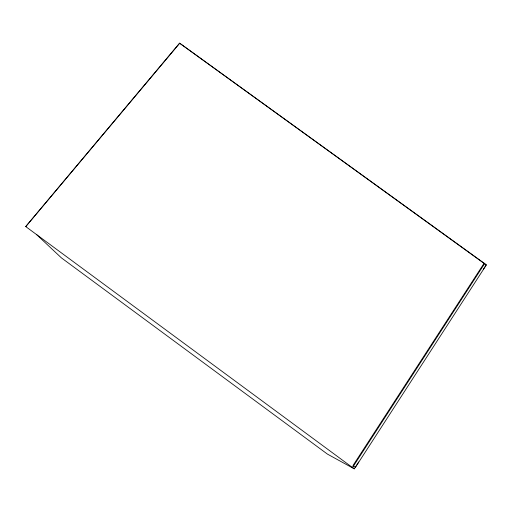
<?xml version="1.0" encoding="UTF-8"?>
<svg xmlns="http://www.w3.org/2000/svg" width="512" height="512" viewBox="0 0 512 512"><rect width="100%" height="100%" fill="white"/><g stroke="black" fill="none" stroke-linecap="round" stroke-linejoin="round"><path stroke-width="0.77" d="M36.666 234.662L61.434 257.901L327.405 454.086L354.259 468.845L358.707 461.971M483.258 269.453L486.182 264.928L179.578 43.155L486.4 264.845L355.437 467.296L353.011 465.504L484.134 263.206M353.376 466.214L352.512 467.558L484.55 263.744M179.584 43.392L25.728 226.598L179.578 43.155M25.6 226.483L354.259 468.845"/></g></svg>
